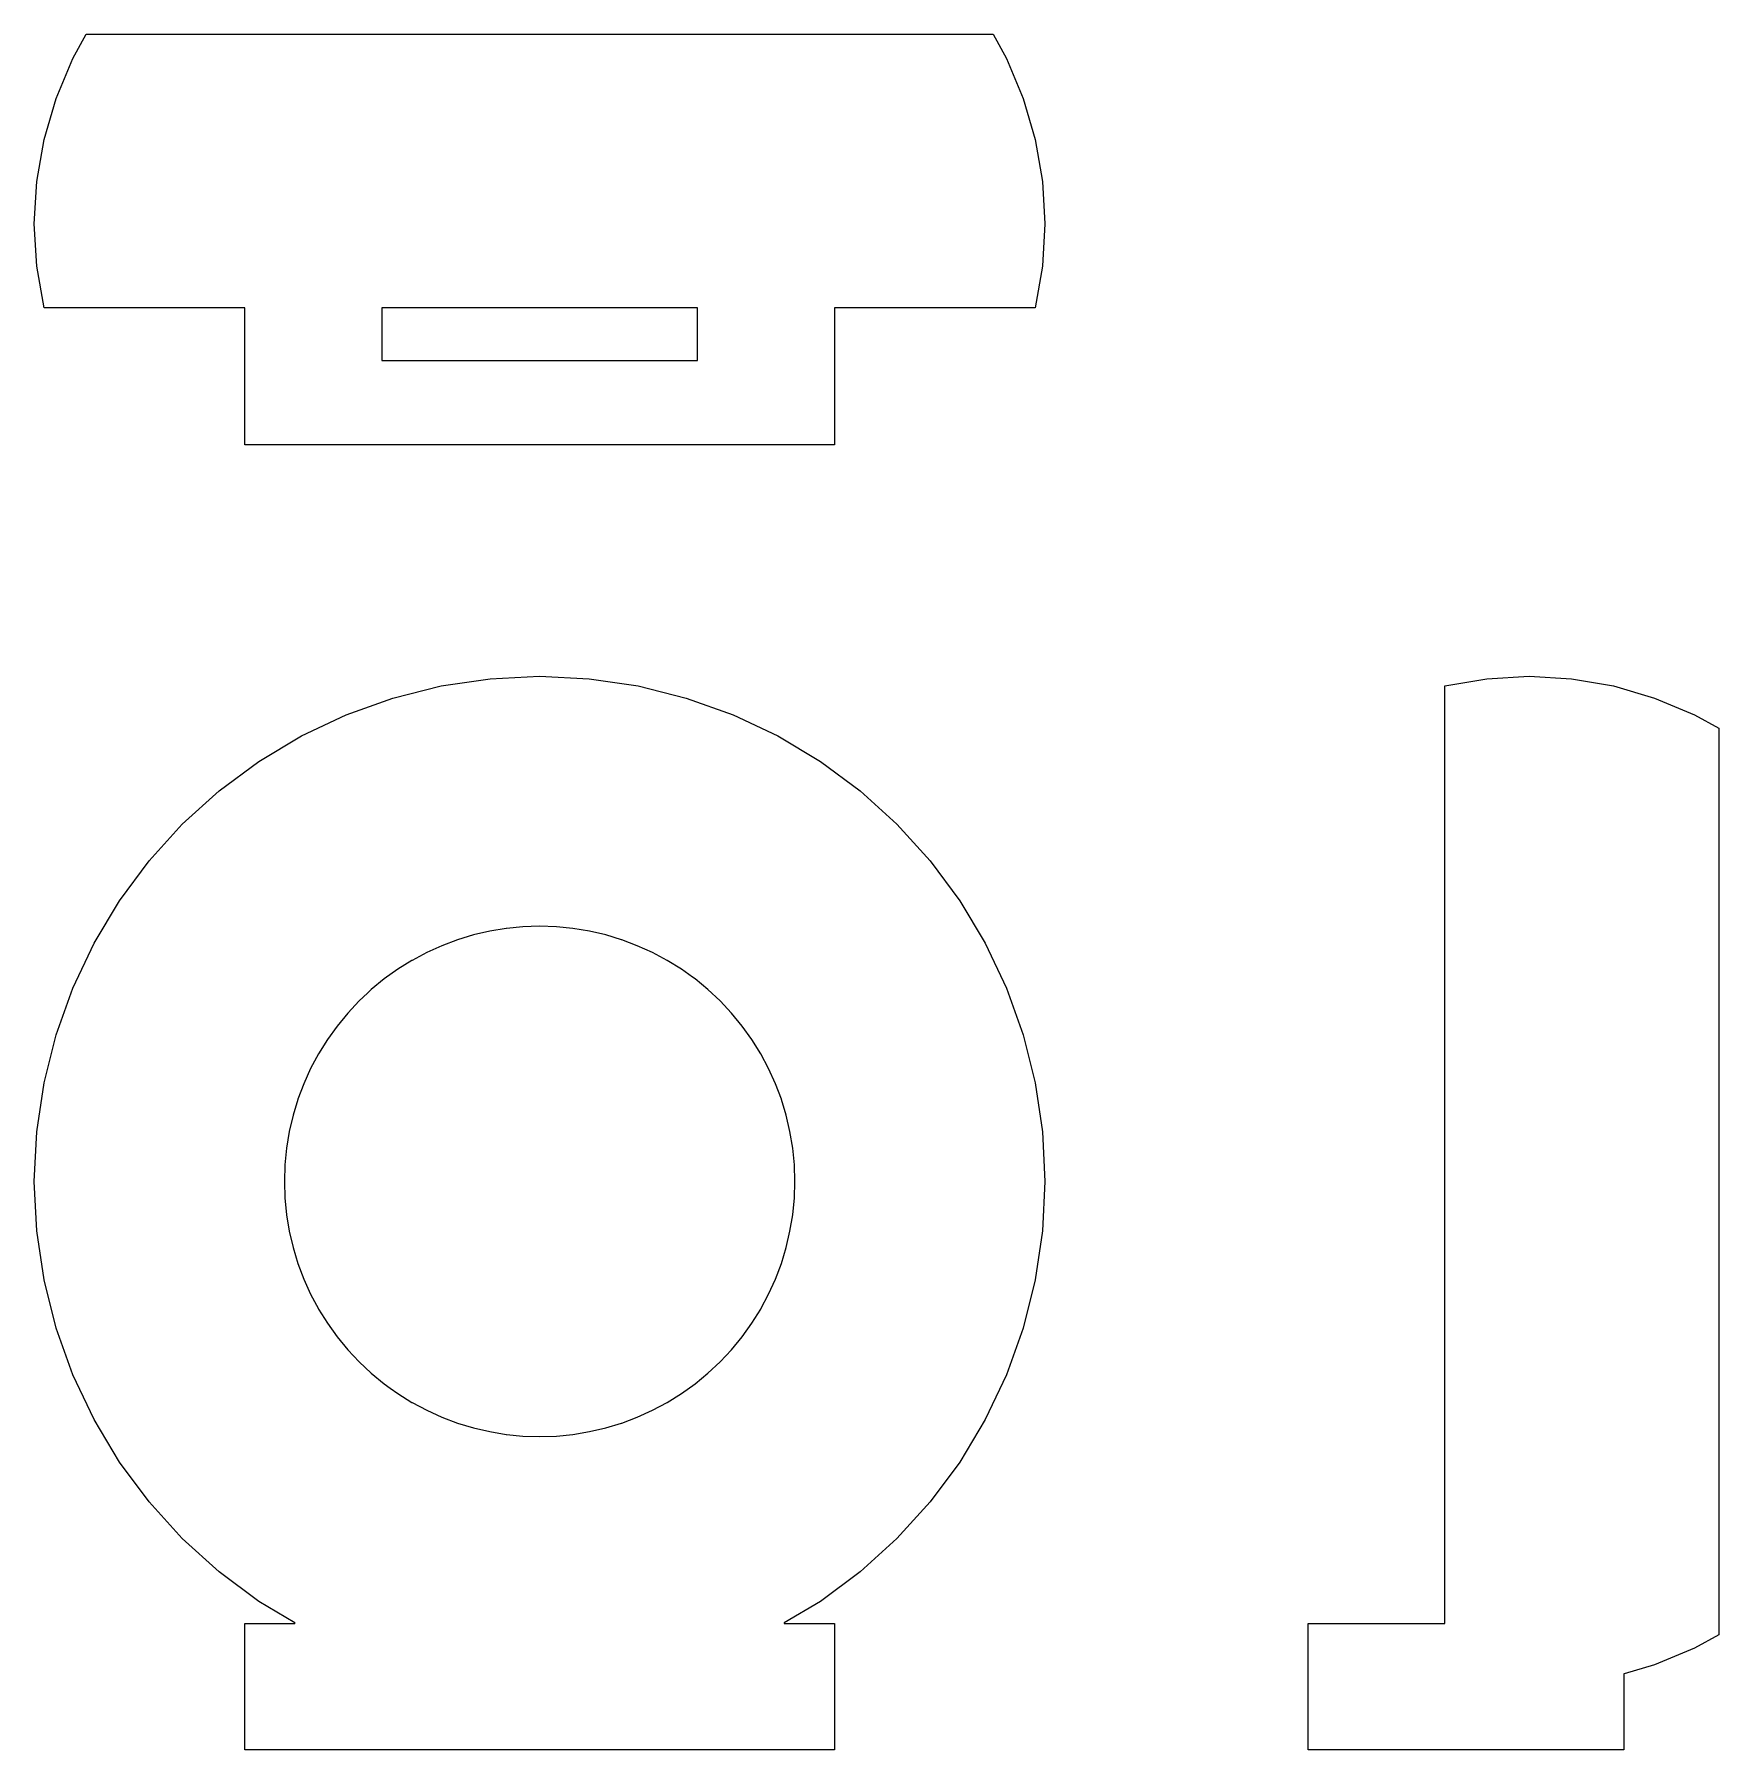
# Model space of a CAD drawing. Header units: metres. Extents: x 0 to 160, y 0 to 163.
import ezdxf

# ---------------------------------------------------------------- set-up
doc = ezdxf.new("R2010")
doc.units = ezdxf.units.M

msp = doc.modelspace()

# ---------------------------------------------------------------- linework, layer by layer
at = {"layer": 'FRONT'}
for points in [[(0.23, 58.7), (0.23, 58.71), (0.92, 63.36), (0.92, 63.36), (0.92, 63.36), (0.92, 63.36), (2.07, 67.93), (2.07, 67.93), (2.07, 67.93), (2.07, 67.93), (2.07, 67.93), (3.65, 72.37), (3.65, 72.37), (3.65, 72.37), (3.65, 72.37), (5.67, 76.63), (5.67, 76.63), (5.67, 76.63), (5.67, 76.63), (8.09, 80.67), (8.09, 80.67), (8.09, 80.67), (8.09, 80.67), (10.9, 84.45), (10.9, 84.45), (10.9, 84.45), (14.06, 87.94), (14.06, 87.94), (17.55, 91.1), (17.55, 91.1), (17.55, 91.1), (21.33, 93.91), (21.33, 93.91), (21.33, 93.91), (21.33, 93.91), (25.37, 96.33), (25.37, 96.33), (25.37, 96.33), (25.37, 96.33), (29.63, 98.35), (29.63, 98.35), (29.63, 98.35), (29.63, 98.35), (34.07, 99.93), (34.07, 99.93), (34.07, 99.93), (34.07, 99.93), (38.64, 101.08), (38.64, 101.08), (38.64, 101.08), (38.64, 101.08), (43.29, 101.77), (43.29, 101.77), (43.3, 101.77), (43.3, 101.77), (43.3, 101.77), (48, 102), (48, 102), (48, 102), (48, 102), (52.7, 101.77), (52.7, 101.77), (52.7, 101.77), (52.71, 101.77), (57.36, 101.08), (57.36, 101.08), (57.36, 101.08), (57.36, 101.08), (61.93, 99.93), (61.93, 99.93), (61.93, 99.93), (61.93, 99.93), (61.93, 99.93), (66.37, 98.35), (66.37, 98.35), (66.37, 98.35), (66.37, 98.35), (70.63, 96.33), (70.63, 96.33), (70.63, 96.33), (70.63, 96.33), (74.67, 93.91), (74.67, 93.91), (74.67, 93.91), (74.67, 93.91), (78.45, 91.1), (78.45, 91.1), (78.45, 91.1), (81.94, 87.94), (81.94, 87.94), (85.1, 84.45), (85.1, 84.45), (85.1, 84.45), (87.91, 80.67), (87.91, 80.67), (87.91, 80.67), (87.91, 80.67), (90.33, 76.63), (90.33, 76.63), (90.33, 76.63), (90.33, 76.63), (92.35, 72.37), (92.35, 72.37), (92.35, 72.37), (92.35, 72.37), (93.93, 67.93), (93.93, 67.93), (93.93, 67.93), (93.93, 67.93), (95.08, 63.36), (95.08, 63.36), (95.08, 63.36), (95.08, 63.36), (95.77, 58.71), (95.77, 58.71), (95.77, 58.7), (95.77, 58.7), (95.77, 58.7), (96, 54), (96, 54), (96, 54), (96, 54), (95.77, 49.3), (95.77, 49.3), (95.77, 49.3), (95.77, 49.29), (95.08, 44.64), (95.08, 44.64), (95.08, 44.64), (95.08, 44.64), (93.93, 40.07), (93.93, 40.07), (93.93, 40.07), (93.93, 40.07), (93.93, 40.07), (92.35, 35.63), (92.35, 35.63), (92.35, 35.63), (92.35, 35.63), (90.33, 31.37), (90.33, 31.37), (90.33, 31.37), (90.33, 31.37), (87.91, 27.33), (87.91, 27.33), (87.91, 27.33), (87.91, 27.33), (85.1, 23.55), (85.1, 23.55), (85.1, 23.55), (81.94, 20.06), (81.94, 20.06), (78.45, 16.9), (78.45, 16.9), (78.45, 16.9), (74.67, 14.09), (74.67, 14.09), (74.67, 14.09), (74.67, 14.09), (71.24, 12.04), (71.24, 12.04), (71.24, 12.03), (71.24, 12.03), (71.24, 12.03), (71.24, 12.03), (71.24, 12.03), (71.23, 12.03), (71.23, 12.02), (71.23, 12.02), (71.23, 12.02), (71.23, 12.02), (71.23, 12.02), (71.23, 12.01), (71.23, 12.01), (71.24, 12.01), (71.24, 12.01), (71.24, 12.01), (71.24, 12.01), (71.24, 12), (71.24, 12), (71.24, 12), (71.25, 12), (71.25, 12), (71.25, 12), (71.25, 12), (71.25, 12), (76, 12), (76, 12), (76, 12), (76, 12), (76, 0), (76, 0), (76, 0), (76, 0), (20, 0), (20, 0), (20, 0), (20, 0), (20, 0), (20, 0), (20, 12), (20, 12), (20, 12), (20, 12), (24.75, 12), (24.75, 12), (24.75, 12), (24.75, 12), (24.75, 12), (24.76, 12), (24.76, 12), (24.76, 12), (24.76, 12.01), (24.76, 12.01), (24.76, 12.01), (24.76, 12.01), (24.76, 12.01), (24.77, 12.01), (24.77, 12.02), (24.77, 12.02), (24.77, 12.02), (24.77, 12.02), (24.77, 12.02), (24.77, 12.03), (24.77, 12.03), (24.76, 12.03), (24.76, 12.03), (24.76, 12.03), (24.76, 12.03), (24.76, 12.03), (24.76, 12.04), (24.76, 12.04), (21.33, 14.09), (21.33, 14.09), (21.33, 14.09), (21.33, 14.09), (17.55, 16.9), (17.55, 16.9), (17.55, 16.9), (14.06, 20.06), (14.06, 20.06), (10.9, 23.55), (10.9, 23.55), (10.9, 23.55), (8.09, 27.33), (8.09, 27.33), (8.09, 27.33), (8.09, 27.33), (5.67, 31.37), (5.67, 31.37), (5.67, 31.37), (5.67, 31.37), (3.65, 35.63), (3.65, 35.63), (3.65, 35.63), (3.65, 35.63), (2.07, 40.07), (2.07, 40.07), (2.07, 40.07), (2.07, 40.07), (0.92, 44.64), (0.92, 44.64), (0.92, 44.64), (0.92, 44.64), (0.23, 49.29), (0.23, 49.29), (0.23, 49.3), (0.23, 49.3), (0.23, 49.3), (0, 54), (0, 54), (0, 54), (0, 54), (0.23, 58.7), (0.23, 58.7), (0.23, 58.7)], [(44.84, 78.04), (44.83, 78.04), (43.27, 77.78), (43.27, 77.78), (41.72, 77.42), (41.72, 77.42), (40.21, 76.96), (40.2, 76.96), (38.72, 76.4), (38.72, 76.4), (37.28, 75.75), (37.27, 75.75), (35.88, 75), (35.87, 75), (34.53, 74.16), (34.53, 74.16), (33.24, 73.24), (33.24, 73.24), (32.01, 72.23), (32.01, 72.23), (31.64, 71.88), (30.85, 71.15), (30.85, 71.15), (29.77, 69.99), (29.77, 69.99), (28.76, 68.76), (28.76, 68.76), (27.84, 67.47), (27.84, 67.47), (27, 66.13), (27, 66.12), (26.25, 64.73), (26.25, 64.72), (25.6, 63.28), (25.6, 63.28), (25.04, 61.8), (25.04, 61.79), (24.58, 60.28), (24.58, 60.28), (24.22, 58.73), (24.22, 58.73), (23.96, 57.17), (23.96, 57.16), (23.8, 55.59), (23.8, 55.59), (23.75, 54), (23.75, 54), (23.8, 52.41), (23.8, 52.41), (23.96, 50.84), (23.96, 50.83), (24.22, 49.27), (24.22, 49.27), (24.58, 47.72), (24.58, 47.72), (25.04, 46.21), (25.04, 46.2), (25.6, 44.72), (25.6, 44.72), (26.25, 43.28), (26.25, 43.27), (27, 41.88), (27, 41.87), (27.84, 40.53), (27.84, 40.53), (28.76, 39.24), (28.76, 39.24), (29.77, 38.01), (29.77, 38.01), (30.85, 36.85), (30.85, 36.85), (32.01, 35.77), (32.01, 35.77), (33.24, 34.76), (33.24, 34.76), (33.79, 34.36), (34.53, 33.84), (34.53, 33.84), (35.87, 33), (35.88, 33), (37.27, 32.25), (37.28, 32.25), (38.72, 31.6), (38.72, 31.6), (40.2, 31.04), (40.21, 31.04), (41.72, 30.58), (41.72, 30.58), (43.27, 30.22), (43.27, 30.22), (44.83, 29.96), (44.84, 29.96), (46.41, 29.8), (46.41, 29.8), (48, 29.75), (48, 29.75), (49.59, 29.8), (49.59, 29.8), (49.59, 29.8), (51.16, 29.96), (51.17, 29.96), (52.73, 30.22), (52.73, 30.22), (54.28, 30.58), (54.28, 30.58), (55.79, 31.04), (55.8, 31.04), (57.28, 31.6), (57.28, 31.6), (58.72, 32.25), (58.73, 32.25), (60.12, 33), (60.13, 33), (61.47, 33.84), (61.47, 33.84), (62.76, 34.76), (62.76, 34.76), (63.99, 35.77), (63.99, 35.77), (65.15, 36.85), (65.15, 36.85), (66.23, 38.01), (66.23, 38.01), (67.24, 39.24), (67.24, 39.24), (68.16, 40.53), (68.16, 40.53), (69, 41.87), (69, 41.88), (69.75, 43.27), (69.75, 43.28), (70.4, 44.72), (70.4, 44.72), (70.96, 46.2), (70.96, 46.21), (71.42, 47.72), (71.42, 47.72), (71.78, 49.27), (71.78, 49.27), (72.04, 50.83), (72.04, 50.84), (72.2, 52.41), (72.2, 52.41), (72.25, 54), (72.25, 54), (72.2, 55.59), (72.2, 55.59), (72.04, 57.16), (72.04, 57.17), (71.78, 58.73), (71.78, 58.73), (71.42, 60.28), (71.42, 60.28), (70.96, 61.79), (70.96, 61.8), (70.4, 63.28), (70.4, 63.28), (69.75, 64.72), (69.75, 64.73), (69, 66.12), (69, 66.13), (68.16, 67.47), (68.16, 67.47), (67.24, 68.76), (67.24, 68.76), (66.23, 69.99), (66.23, 69.99), (65.15, 71.15), (65.15, 71.15), (63.99, 72.23), (63.99, 72.23), (62.76, 73.24), (62.76, 73.24), (62.51, 73.42), (61.47, 74.16), (61.47, 74.16), (60.13, 75), (60.12, 75), (58.73, 75.75), (58.72, 75.75), (57.28, 76.4), (57.28, 76.4), (55.8, 76.96), (55.79, 76.96), (54.28, 77.42), (54.28, 77.42), (52.73, 77.78), (52.73, 77.78), (51.17, 78.04), (51.16, 78.04), (49.59, 78.2), (49.59, 78.2), (48, 78.25), (48, 78.25), (46.41, 78.2), (46.41, 78.2), (44.84, 78.04)]]:
    msp.add_lwpolyline(points, dxfattribs=at)
at = {"layer": 'SIDE'}
msp.add_lwpolyline([(121, 0), (121, 0), (121, 0), (121, 12), (121, 12), (121, 12), (121, 12), (129, 12), (133.98, 12), (133.98, 12), (133.98, 12), (133.99, 12), (133.99, 12), (133.99, 12), (133.99, 12), (133.99, 12), (133.99, 12.01), (134, 12.01), (134, 12.01), (134, 12.01), (134, 12.01), (134, 12.01), (134, 12.02), (134, 12.02), (134, 12.02), (134, 101.08), (134, 101.08), (134, 101.08), (134, 101.08), (134, 101.08), (134, 101.08), (137.98, 101.77), (137.98, 101.77), (137.98, 101.77), (142, 102), (142, 102), (142, 102), (146.02, 101.77), (146.02, 101.77), (146.02, 101.77), (150, 101.08), (150, 101.08), (150, 101.08), (150, 101.08), (153.9, 99.93), (153.9, 99.93), (153.9, 99.93), (153.9, 99.93), (157.69, 98.35), (157.69, 98.35), (157.69, 98.35), (157.69, 98.35), (157.69, 98.35), (160, 97.07), (160, 97.07), (160, 97.07), (160, 10.93), (160, 10.93), (160, 10.93), (157.69, 9.65), (157.69, 9.65), (157.69, 9.65), (153.9, 8.07), (153.9, 8.07), (153.9, 8.07), (151.01, 7.22), (151.01, 7.22), (151.01, 7.22), (151.01, 7.22), (151.01, 7.22), (151.01, 7.22), (151, 7.21), (151, 7.21), (151, 7.21), (151, 7.21), (151, 7.21), (151, 7.2), (151, 7.2), (151, 7.2), (151, 0), (151, 0), (151, 0), (151, 0), (143, 0), (121, 0)], dxfattribs=at)
at = {"layer": 'TOP'}
for points in [[(0, 145), (0, 145), (0, 145), (0.23, 149.02), (0.23, 149.02), (0.23, 149.02), (0.92, 153), (0.92, 153), (0.92, 153), (0.92, 153), (2.07, 156.9), (2.07, 156.9), (2.07, 156.9), (2.07, 156.9), (3.65, 160.69), (3.65, 160.69), (3.65, 160.69), (3.65, 160.69), (3.65, 160.69), (4.93, 163), (4.93, 163), (4.93, 163), (91.07, 163), (91.07, 163), (91.07, 163), (92.35, 160.69), (92.35, 160.69), (92.35, 160.69), (93.93, 156.9), (93.93, 156.9), (93.93, 156.9), (95.08, 153), (95.08, 153), (95.08, 153), (95.77, 149.02), (95.77, 149.02), (95.77, 149.02), (96, 145), (96, 145), (96, 145), (95.77, 140.98), (95.77, 140.98), (95.77, 140.98), (95.08, 137), (95.08, 137), (95.08, 137), (95.08, 137), (95.08, 137), (95.08, 137), (76.02, 137), (76.02, 137), (76.02, 137), (76.01, 137), (76.01, 137), (76.01, 137), (76.01, 137), (76.01, 137), (76.01, 136.99), (76, 136.99), (76, 136.99), (76, 136.99), (76, 136.99), (76, 136.99), (76, 136.98), (76, 136.98), (76, 136.98), (76, 124), (76, 124), (76, 124), (20, 124), (20, 124), (20, 124), (20, 124), (20, 124), (20, 124), (20, 124), (20, 136.98), (20, 136.98), (20, 136.98), (20, 136.99), (20, 136.99), (20, 136.99), (20, 136.99), (20, 136.99), (19.99, 136.99), (19.99, 137), (19.99, 137), (19.99, 137), (19.99, 137), (19.99, 137), (19.98, 137), (19.98, 137), (19.98, 137), (0.92, 137), (0.92, 137), (0.92, 137), (0.92, 137), (0.92, 137), (0.92, 137), (0.23, 140.98), (0.23, 140.98), (0.23, 140.98), (0, 145)], [(33.02, 137), (33.02, 137), (33.02, 137), (33.01, 137), (33.01, 137), (33.01, 137), (33.01, 137), (33.01, 137), (33.01, 136.99), (33, 136.99), (33, 136.99), (33, 136.99), (33, 136.99), (33, 136.99), (33, 136.98), (33, 136.98), (33, 136.98), (33, 132.02), (33, 132.02), (33, 132.02), (33, 132.01), (33, 132.01), (33, 132.01), (33, 132.01), (33, 132.01), (33.01, 132.01), (33.01, 132), (33.01, 132), (33.01, 132), (33.01, 132), (33.01, 132), (33.02, 132), (33.02, 132), (33.02, 132), (62.98, 132), (62.98, 132), (62.98, 132), (62.99, 132), (62.99, 132), (62.99, 132), (62.99, 132), (62.99, 132), (62.99, 132.01), (63, 132.01), (63, 132.01), (63, 132.01), (63, 132.01), (63, 132.01), (63, 132.02), (63, 132.02), (63, 132.02), (63, 136.98), (63, 136.98), (63, 136.98), (63, 136.99), (63, 136.99), (63, 136.99), (63, 136.99), (63, 136.99), (62.99, 136.99), (62.99, 137), (62.99, 137), (62.99, 137), (62.99, 137), (62.99, 137), (62.98, 137), (62.98, 137), (62.98, 137), (33.02, 137)]]:
    msp.add_lwpolyline(points, dxfattribs=at)

doc.saveas('drawing.dxf')
